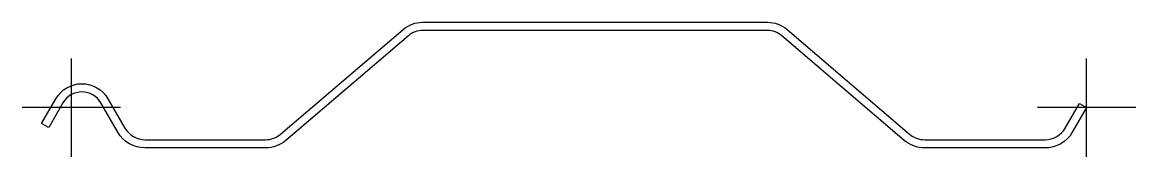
# Model space of a CAD drawing. Header units: millimetres. Extents: x -36 to 778, y -36 to 63.
import ezdxf

# ---------------------------------------------------------------- set-up
doc = ezdxf.new("R2010")
doc.units = ezdxf.units.MM
doc.linetypes.add('DASHED', pattern=[19.05, 12.7, -6.35])
doc.layers.add('ref', color=251, linetype='Continuous', plot=False)

msp = doc.modelspace()

# ---------------------------------------------------------------- linework, layer by layer
msp.add_lwpolyline([(141.84, -29.5), (53.84, -29.5, -0.267949), (33.93, -18), (21.51, 3.5, 0.57735), (-6.2, 3.5), (-16.59, -14.5), (-21.79, -11.5), (-11.4, 6.5, -0.57735), (26.71, 6.5), (39.12, -15, 0.267949), (53.84, -23.5), (141.84, -23.5, 0.178879), (152.9, -19.41), (242.4, 57.21, -0.178879), (256.71, 62.5), (508.82, 62.5, -0.178879), (523.13, 57.21), (612.63, -19.41, 0.178879), (623.69, -23.5), (711.69, -23.5, 0.267949), (726.41, -15), (736.8, 3), (742, 0), (731.61, -18, -0.267949), (711.69, -29.5), (623.69, -29.5, -0.178879), (608.73, -23.97), (519.23, 52.65, 0.178879), (508.82, 56.5), (256.71, 56.5, 0.178879), (246.31, 52.65), (156.8, -23.97, -0.178879)], format="xyb", close=True)
at = {"layer": 'ref', "linetype": 'DASHED', "ltscale": 20}
for p, q in [((0, -35.95), (0, 35.95)), ((742, -35.95), (742, 35.95)), ((35.95, 0), (-35.95, 0)), ((777.95, 0), (706.05, 0))]:
    msp.add_line(p, q, dxfattribs=at)

doc.saveas('drawing.dxf')
